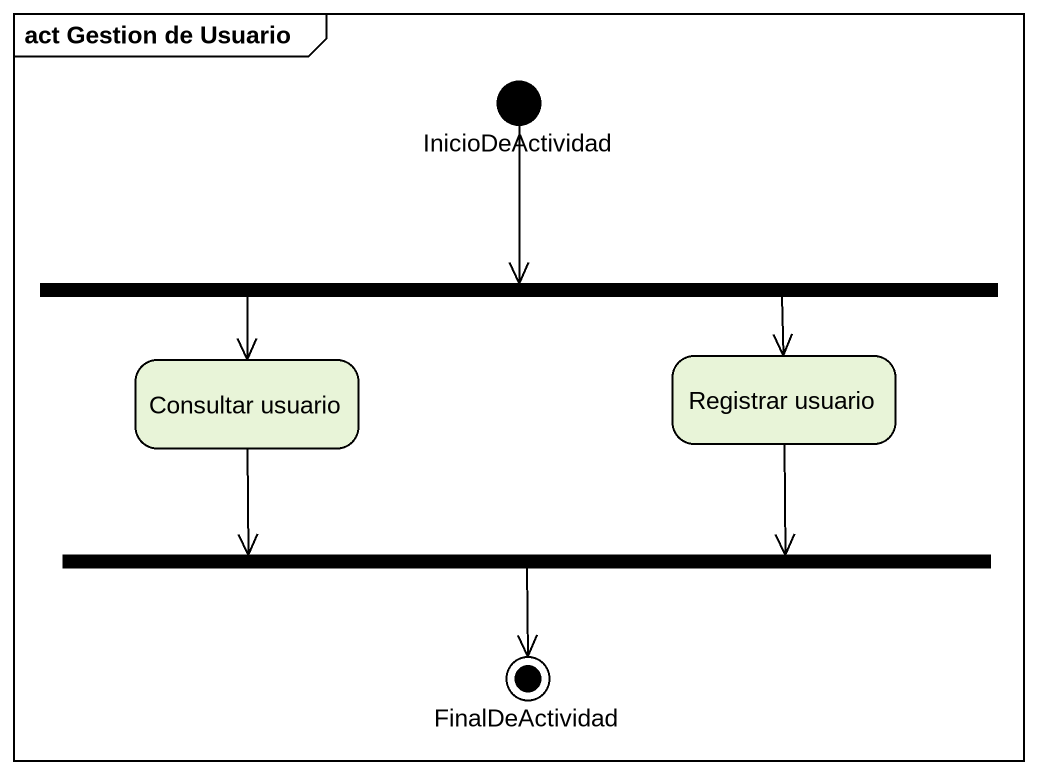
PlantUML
@startuml
mainframe act Gestion de Usuario
hide empty description
state InicioDeActividad <<start>>
state fork1 <<fork>>
state "Consultar usuario" as Consultar_usuario
state "Registrar usuario" as Registrar_usuario
state fork2 <<join>>
state FinalDeActividad <<end>>
InicioDeActividad --> fork1
fork1 -left-> Consultar_usuario
fork1 -right-> Registrar_usuario
Consultar_usuario -right-> fork2
Registrar_usuario --> fork2
fork2 --> FinalDeActividad
@enduml
